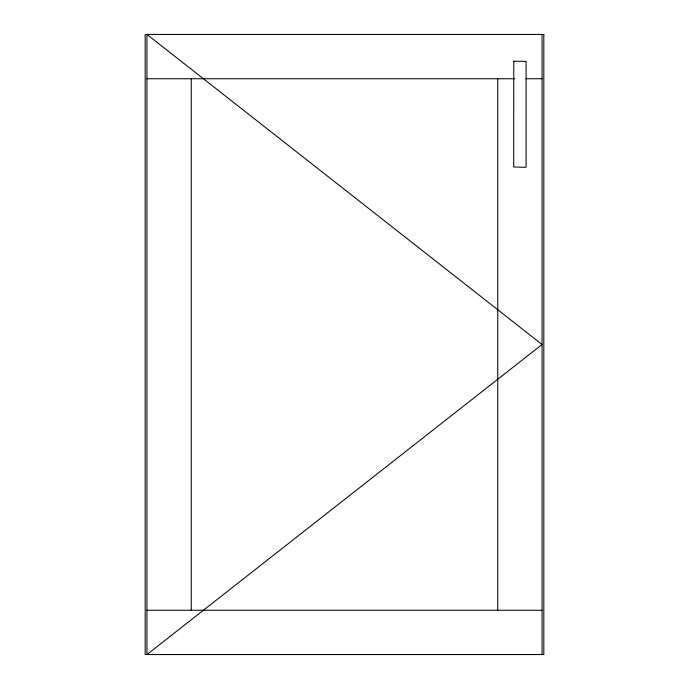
<?xml version="1.0" encoding="UTF-8"?>
<svg xmlns="http://www.w3.org/2000/svg" width="689" height="689" viewBox="0 0 689 689"><rect width="100%" height="100%" fill="white"/><g stroke="black" fill="none" stroke-linecap="round" stroke-linejoin="round"><path stroke-width="1.03" d="M146.955 78.744L514.623 78.744M525.896 78.744L542.045 78.744M146.955 610.256L542.045 610.256M542.045 34.45L542.045 654.55M497.751 78.744L497.751 610.256M191.249 78.744L191.249 610.256M513.761 61.209L513.701 166.962L525.655 167.332L526.103 166.962L526.103 61.39L513.761 61.209M542.045 344.5L146.955 654.55L146.955 34.45L542.045 344.5M543.819 34.45L145.181 34.45L145.181 654.55L543.819 654.55L543.819 34.45"/></g></svg>
